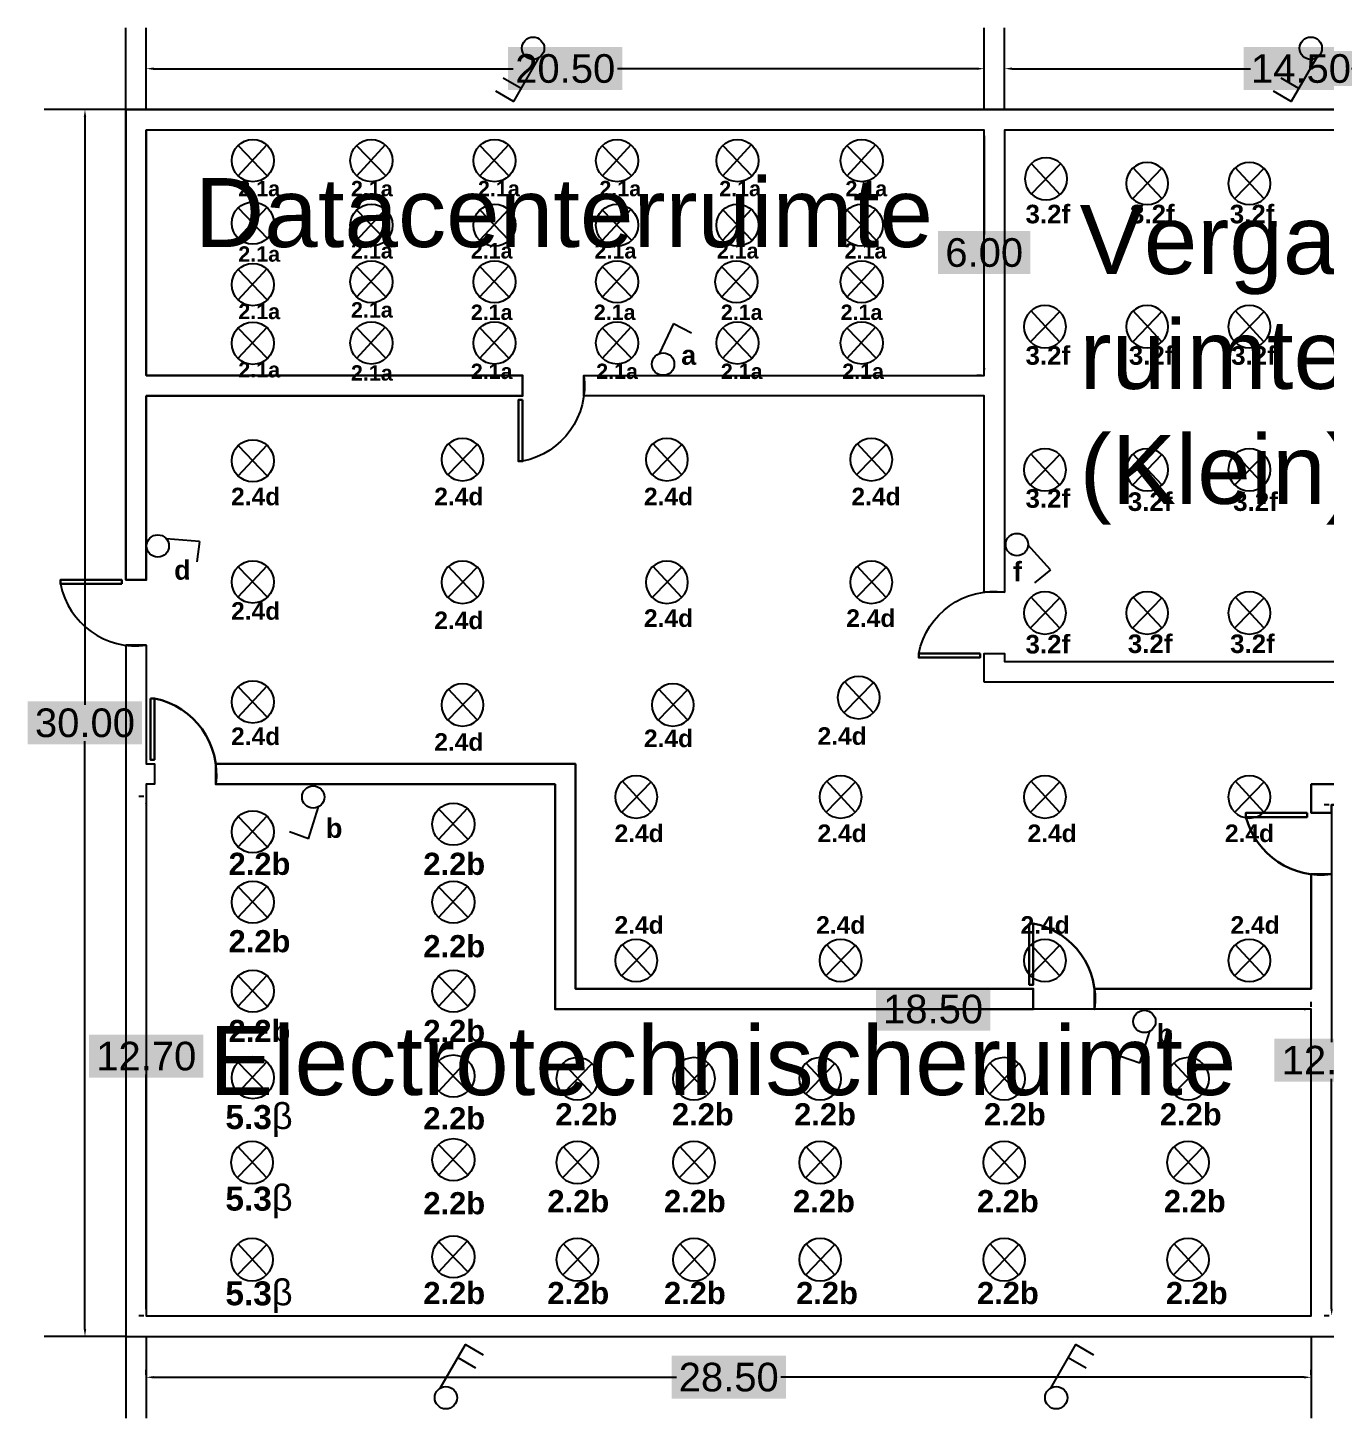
# Model space of a CAD drawing. Header units: inches. Extents: x 13 to 217, y 23 to 57.
# Drawn here: x 12.51 to 44.28, y 23.48 to 57.48 of the extents above; entities that cross this region are included whole.
import ezdxf

# ---------------------------------------------------------------- set-up
doc = ezdxf.new("R2010")
doc.units = ezdxf.units.IN
doc.header["$MEASUREMENT"] = 0
for name, color, linetype in [('Layer1', 250, 'Continuous'), ('Layer2', 3, 'Continuous'), ('Layer3', 140, 'Continuous')]:
    doc.layers.add(name, color=color, linetype=linetype)
doc.styles.get("Standard").update_dxf_attribs({"font": 'arial.ttf'})
doc.dimstyles.get("Standard").update_dxf_attribs({"dimtxt": 0.7, "dimasz": 0.18, "dimexe": 0.18, "dimexo": 0.0625, "dimgap": 0.09, "dimtad": 0, "dimtih": 1, "dimtoh": 1, "dimzin": 0, "dimdsep": 46, "dimtxsty": 'Standard', "dimcen": 0.09, "dimclrt": 250, "dimadec": 0, "dimazin": 0, "dimtfac": 1, "dimtofl": 0, "dimtmove": 0, "dimatfit": 3, "dimfxl": 1, "dimtfill": 2, "dimtfillclr": 1, "dimtolj": 1, "dimtzin": 0, "dimarcsym": 0})

# ---------------------------------------------------------------- blocks, each defined once
blk = doc.blocks.new('*D1')
at = {"layer": 'Defpoints', "color": 0, "transparency": 16777216}
for p in [(15.412, 24.479), (43.912, 24.479), (43.912, 24.479)]:
    blk.add_point(p, dxfattribs=at)
at = {"layer": 'Layer2', "color": 0, "lineweight": -2, "transparency": 16777216}
for p, q in [((15.412, 24.541), (15.412, 24.659)), ((43.912, 24.541), (43.912, 24.659)), ((15.592, 24.479), (28.386, 24.479)), ((43.732, 24.479), (30.937, 24.479))]:
    blk.add_line(p, q, dxfattribs=at)
at = {"layer": 'Layer2', "color": 0, "transparency": 16777216}
for points in [[(15.592, 24.509), (15.592, 24.449), (15.412, 24.479)], [(43.732, 24.509), (43.732, 24.449), (43.912, 24.479)]]:
    blk.add_solid(points, dxfattribs=at)
at = {"layer": 'Layer2', "color": 250, "transparency": 16777216, "insert": (29.662, 24.479), "char_height": 0.7, "attachment_point": 5, "bg_fill": 1, "box_fill_scale": 1.25, "bg_fill_color": 1, "bg_fill_transparency": 0}
blk.add_mtext('\\A1;28.50', dxfattribs=at)
blk = doc.blocks.new('*D23')
at = {"layer": 'Defpoints', "color": 0, "transparency": 16777216}
for p in [(36.412, 56.479), (36.412, 56.479), (50.912, 56.479)]:
    blk.add_point(p, dxfattribs=at)
at = {"layer": 'Layer2', "color": 0, "lineweight": -2, "transparency": 16777216}
for p, q in [((36.412, 56.541), (36.412, 56.659)), ((36.592, 56.479), (42.425, 56.479)), ((50.732, 56.479), (44.899, 56.479)), ((50.912, 56.541), (50.912, 56.659))]:
    blk.add_line(p, q, dxfattribs=at)
at = {"layer": 'Layer2', "color": 0, "transparency": 16777216}
for points in [[(36.592, 56.509), (36.592, 56.449), (36.412, 56.479)], [(50.732, 56.509), (50.732, 56.449), (50.912, 56.479)]]:
    blk.add_solid(points, dxfattribs=at)
at = {"layer": 'Layer2', "color": 250, "transparency": 16777216, "insert": (43.662, 56.479), "char_height": 0.7, "attachment_point": 5, "bg_fill": 1, "box_fill_scale": 1.25, "bg_fill_color": 1, "bg_fill_transparency": 0}
blk.add_mtext('\\A1;14.50', dxfattribs=at)
blk = doc.blocks.new('*D24')
at = {"layer": 'Defpoints', "color": 0, "transparency": 16777216}
for p in [(15.412, 56.479), (15.412, 56.479), (35.912, 56.479)]:
    blk.add_point(p, dxfattribs=at)
at = {"layer": 'Layer2', "color": 0, "lineweight": -2, "transparency": 16777216}
for p, q in [((15.412, 56.541), (15.412, 56.659)), ((15.592, 56.479), (24.386, 56.479)), ((35.732, 56.479), (26.937, 56.479)), ((35.912, 56.541), (35.912, 56.659))]:
    blk.add_line(p, q, dxfattribs=at)
at = {"layer": 'Layer2', "color": 0, "transparency": 16777216}
for points in [[(15.592, 56.509), (15.592, 56.449), (15.412, 56.479)], [(35.732, 56.509), (35.732, 56.449), (35.912, 56.479)]]:
    blk.add_solid(points, dxfattribs=at)
at = {"layer": 'Layer2', "color": 250, "transparency": 16777216, "insert": (25.662, 56.479), "char_height": 0.7, "attachment_point": 5, "bg_fill": 1, "box_fill_scale": 1.25, "bg_fill_color": 1, "bg_fill_transparency": 0}
blk.add_mtext('\\A1;20.50', dxfattribs=at)
blk = doc.blocks.new('*D25')
at = {"layer": 'Defpoints', "color": 0, "transparency": 16777216}
for p in [(13.912, 55.479), (13.912, 55.479), (13.912, 25.479)]:
    blk.add_point(p, dxfattribs=at)
at = {"layer": 'Layer2', "color": 0, "lineweight": -2, "transparency": 16777216}
for p, q in [((13.849, 55.479), (13.732, 55.479)), ((13.912, 55.299), (13.912, 40.926)), ((13.912, 25.659), (13.912, 40.031)), ((13.849, 25.479), (13.732, 25.479))]:
    blk.add_line(p, q, dxfattribs=at)
at = {"layer": 'Layer2', "color": 0, "transparency": 16777216}
for points in [[(13.882, 55.299), (13.942, 55.299), (13.912, 55.479)], [(13.882, 25.659), (13.942, 25.659), (13.912, 25.479)]]:
    blk.add_solid(points, dxfattribs=at)
at = {"layer": 'Layer2', "color": 250, "transparency": 16777216, "insert": (13.912, 40.479), "char_height": 0.7, "attachment_point": 5, "bg_fill": 1, "box_fill_scale": 1.25, "bg_fill_color": 1, "bg_fill_transparency": 0}
blk.add_mtext('\\A1;30.00', dxfattribs=at)
blk = doc.blocks.new('*D26')
at = {"layer": 'Defpoints', "color": 0, "transparency": 16777216}
for p in [(15.412, 38.679), (15.412, 38.679), (15.412, 25.979)]:
    blk.add_point(p, dxfattribs=at)
at = {"layer": 'Layer2', "color": 0, "lineweight": -2, "transparency": 16777216}
for p, q in [((15.349, 38.679), (15.232, 38.679)), ((15.412, 38.499), (15.412, 32.776)), ((15.412, 26.159), (15.412, 31.881)), ((15.349, 25.979), (15.232, 25.979))]:
    blk.add_line(p, q, dxfattribs=at)
at = {"layer": 'Layer2', "color": 0, "transparency": 16777216}
for points in [[(15.382, 38.499), (15.442, 38.499), (15.412, 38.679)], [(15.382, 26.159), (15.442, 26.159), (15.412, 25.979)]]:
    blk.add_solid(points, dxfattribs=at)
at = {"layer": 'Layer2', "color": 250, "transparency": 16777216, "insert": (15.412, 32.329), "char_height": 0.7, "attachment_point": 5, "bg_fill": 1, "box_fill_scale": 1.25, "bg_fill_color": 1, "bg_fill_transparency": 0}
blk.add_mtext('\\A1;12.70', dxfattribs=at)
blk = doc.blocks.new('*D27')
at = {"layer": 'Defpoints', "color": 0, "transparency": 16777216}
for p in [(35.912, 54.979), (35.912, 54.979), (35.912, 48.979)]:
    blk.add_point(p, dxfattribs=at)
at = {"layer": 'Layer2', "color": 0, "lineweight": -2, "transparency": 16777216}
for p, q in [((35.849, 54.979), (35.732, 54.979)), ((35.912, 54.799), (35.912, 52.426)), ((35.912, 49.159), (35.912, 51.531)), ((35.849, 48.979), (35.732, 48.979))]:
    blk.add_line(p, q, dxfattribs=at)
at = {"layer": 'Layer2', "color": 0, "transparency": 16777216}
for points in [[(35.882, 54.799), (35.942, 54.799), (35.912, 54.979)], [(35.882, 49.159), (35.942, 49.159), (35.912, 48.979)]]:
    blk.add_solid(points, dxfattribs=at)
at = {"layer": 'Layer2', "color": 250, "transparency": 16777216, "insert": (35.912, 51.979), "char_height": 0.7, "attachment_point": 5, "bg_fill": 1, "box_fill_scale": 1.25, "bg_fill_color": 1, "bg_fill_transparency": 0}
blk.add_mtext('\\A1;6.00', dxfattribs=at)
blk = doc.blocks.new('*D31')
at = {"layer": 'Defpoints', "color": 0, "transparency": 16777216}
for p in [(25.412, 33.479), (43.912, 33.479), (43.912, 33.479)]:
    blk.add_point(p, dxfattribs=at)
at = {"layer": 'Layer2', "color": 0, "lineweight": -2, "transparency": 16777216}
for p, q in [((25.412, 33.541), (25.412, 33.659)), ((25.592, 33.479), (33.425, 33.479)), ((43.732, 33.479), (35.899, 33.479)), ((43.912, 33.541), (43.912, 33.659))]:
    blk.add_line(p, q, dxfattribs=at)
at = {"layer": 'Layer2', "color": 0, "transparency": 16777216}
for points in [[(25.592, 33.509), (25.592, 33.449), (25.412, 33.479)], [(43.732, 33.509), (43.732, 33.449), (43.912, 33.479)]]:
    blk.add_solid(points, dxfattribs=at)
at = {"layer": 'Layer2', "color": 250, "transparency": 16777216, "insert": (34.662, 33.479), "char_height": 0.7, "attachment_point": 5, "bg_fill": 1, "box_fill_scale": 1.25, "bg_fill_color": 1, "bg_fill_transparency": 0}
blk.add_mtext('\\A1;18.50', dxfattribs=at)
blk = doc.blocks.new('*D32')
at = {"layer": 'Defpoints', "color": 0, "transparency": 16777216}
for p in [(44.412, 38.479), (44.412, 38.479), (44.412, 25.979)]:
    blk.add_point(p, dxfattribs=at)
at = {"layer": 'Layer2', "color": 0, "lineweight": -2, "transparency": 16777216}
for p, q in [((44.349, 38.479), (44.232, 38.479)), ((44.412, 38.299), (44.412, 32.676)), ((44.412, 26.159), (44.412, 31.781)), ((44.349, 25.979), (44.232, 25.979))]:
    blk.add_line(p, q, dxfattribs=at)
at = {"layer": 'Layer2', "color": 0, "transparency": 16777216}
for points in [[(44.382, 38.299), (44.442, 38.299), (44.412, 38.479)], [(44.382, 26.159), (44.442, 26.159), (44.412, 25.979)]]:
    blk.add_solid(points, dxfattribs=at)
at = {"layer": 'Layer2', "color": 250, "transparency": 16777216, "insert": (44.412, 32.229), "char_height": 0.7, "attachment_point": 5, "bg_fill": 1, "box_fill_scale": 1.25, "bg_fill_color": 1, "bg_fill_transparency": 0}
blk.add_mtext('\\A1;12.50', dxfattribs=at)
blk = doc.blocks.new('lamp')
at = {"layer": 'Layer2'}
for p, q in [((17.965, 64.374), (17.965, 64.374)), ((17.701, 64.269), (18.223, 63.728)), ((17.705, 63.728), (18.219, 64.283)), ((17.965, 63.62), (17.965, 63.62)), ((17.965, 63.62), (17.965, 63.62))]:
    blk.add_line(p, q, dxfattribs=at)
blk.add_circle((17.965, 63.997), 0.377, dxfattribs=at)
blk = doc.blocks.new('c')
at = {"color": 114, "true_color": 0x139b48}
blk.add_line((52.536, 22.732), (52.156, 22.005), dxfattribs=at)
at = {"layer": 'Layer3', "color": 114, "true_color": 0x139b48}
blk.add_line((52.536, 22.732), (52.969, 22.482), dxfattribs=at)
blk.add_circle((52.241, 21.748), 0.273, dxfattribs=at)

msp = doc.modelspace()

# ---------------------------------------------------------------- linework, layer by layer
for p, q in [((14.912, 55.479), (14.912, 57.479)), ((15.412, 55.479), (15.412, 57.479)), ((35.912, 55.479), (35.912, 57.479)), ((36.412, 55.479), (36.412, 57.479)), ((14.912, 55.479), (12.912, 55.479)), ((14.912, 25.479), (12.912, 25.479)), ((14.912, 25.479), (14.912, 23.479)), ((15.412, 25.479), (15.412, 23.479)), ((43.912, 25.479), (43.912, 23.479))]:
    msp.add_line(p, q)
at = {"lineweight": 30}
for points in [[(15.412, 54.979), (15.412, 48.979), (24.617, 48.979), (24.617, 48.479), (15.412, 48.479), (15.412, 43.979), (14.912, 43.979), (14.912, 55.479), (214.912, 55.479), (214.912, 44.479), (214.412, 44.479), (214.412, 49.479), (208.862, 49.479), (208.862, 49.979, -0.395447), (207.362, 47.879), (207.362, 49.379), (207.262, 49.379), (207.262, 47.879), (207.362, 47.879)], [(15.612, 41.079, -0.395447), (17.112, 38.979), (25.412, 38.979), (25.412, 33.479), (25.912, 33.479), (28.912, 33.479), (34.712, 33.479), (37.112, 33.479), (37.112, 33.979), (34.712, 33.979), (28.912, 33.979), (25.912, 33.979), (25.912, 39.479), (17.112, 39.479), (17.112, 38.979)], [(37.112, 35.579, -0.395447), (38.612, 33.479), (38.612, 33.979), (43.912, 33.979), (43.912, 36.779), (44.412, 36.779, -0.375735), (42.312, 38.179)]]:
    msp.add_lwpolyline(points, format="xyb", dxfattribs=at)
for points in [[(26.117, 48.979), (35.912, 48.979), (35.912, 54.979), (31.412, 54.979), (22.412, 54.979), (15.412, 54.979), (15.412, 48.979)], [(50.912, 43.679), (50.912, 54.979), (36.412, 54.979), (36.412, 46.479), (36.412, 43.679)], [(15.412, 42.379), (15.412, 39.479), (15.612, 39.479), (15.612, 38.979), (15.412, 38.979), (15.412, 38.679), (15.412, 37.179), (15.412, 36.479), (15.412, 35.979), (15.412, 25.979), (22.412, 25.979), (22.912, 25.979), (25.412, 25.979), (29.412, 25.979), (43.912, 25.979), (43.912, 33.479), (38.612, 33.479)]]:
    msp.add_lwpolyline(points)
for points in [[(34.312, 42.179, -0.395447), (36.412, 43.679), (35.912, 43.679), (35.912, 48.479), (26.117, 48.479), (26.117, 48.979, -0.395447), (24.617, 46.879)], [(13.312, 43.879, 0.395447), (15.412, 42.379), (14.912, 42.379), (14.912, 38.679), (14.912, 37.179), (14.912, 25.479), (172.709, 25.479), (202.709, 25.479), (214.912, 25.479), (214.912, 42.979), (214.412, 42.979, 0.395447), (216.512, 44.479)]]:
    msp.add_lwpolyline(points, format="xyb")
for points in [[(24.617, 48.379), (24.617, 46.879), (24.517, 46.879), (24.517, 48.379), (24.617, 48.379)], [(14.812, 43.879), (13.312, 43.879), (13.312, 43.979), (14.812, 43.979), (14.812, 43.879)], [(35.812, 42.179), (34.312, 42.179), (34.312, 42.079), (35.812, 42.079), (35.812, 42.179)], [(15.512, 41.079), (15.512, 39.579), (15.612, 39.579), (15.612, 41.079), (15.512, 41.079)], [(69.412, 38.479), (61.412, 38.479), (61.412, 33.479), (60.912, 33.479), (60.912, 38.479), (44.412, 38.479), (44.412, 38.279), (43.912, 38.279), (43.912, 38.979), (44.412, 38.979), (60.912, 38.979), (61.412, 38.979), (69.412, 38.979)], [(43.812, 38.279), (42.312, 38.279), (42.312, 38.179), (43.812, 38.179), (43.812, 38.279)], [(37.012, 35.579), (37.012, 34.079), (37.112, 34.079), (37.112, 35.579), (37.012, 35.579)]]:
    msp.add_lwpolyline(points, dxfattribs=at)
msp.add_lwpolyline([(35.912, 41.479), (35.912, 42.179), (36.412, 42.179), (36.412, 41.979), (50.912, 41.979), (50.912, 42.179), (51.412, 42.179), (51.412, 41.479)], close=True)
at = {"layer": 'Layer3'}
for p, q in [((24.58, 55.995), (24.147, 56.245)), ((43.607, 55.995), (43.174, 56.245)), ((23.037, 24.962), (23.47, 24.712)), ((37.97, 24.962), (38.403, 24.712))]:
    msp.add_line(p, q, dxfattribs=at)
for points in [[(25.011, 56.743), (24.398, 55.68), (23.965, 55.93)], [(44.039, 56.743), (43.425, 55.68), (42.992, 55.93)], [(22.605, 24.215), (23.219, 25.278), (23.652, 25.028)], [(37.538, 24.215), (38.152, 25.278), (38.585, 25.028)]]:
    msp.add_lwpolyline(points, dxfattribs=at)
for centre in [(24.875, 56.979), (43.902, 56.979), (22.742, 23.979), (37.674, 23.979)]:
    msp.add_circle(centre, 0.273, dxfattribs=at)

# ---------------------------------------------------------------- block references
for p, xscale, yscale, zscale, rotation in [((12.833, 141.391), -1.368883222726334, 1.368883222726334, 1.368883222726334, 180), ((66.991, -33.934), -1.368883222726334, 1.368883222726334, 1.368883222726334, 359.9999999999984), ((61.991, -37.434), -1.368883222726361, 1.368883222726361, 1.368883222726361, 359.9999999999981), ((64.491, -37.434), -1.368883222726361, 1.368883222726361, 1.368883222726361, 359.9999999999975), ((66.991, -37.434), -1.368883222726361, 1.368883222726361, 1.368883222726361, 359.9999999999975), ((47.741, -40.684), -1.368883222726361, 1.368883222726361, 1.368883222726361, 359.9999999999975), ((52.741, -40.684), -1.368883222726361, 1.368883222726361, 1.368883222726361, 359.9999999999973), ((57.741, -40.684), -1.368883222726361, 1.368883222726361, 1.368883222726361, 359.9999999999975), ((61.991, -40.934), -1.368883222726361, 1.368883222726361, 1.368883222726361, 359.9999999999975), ((64.491, -40.934), -1.368883222726361, 1.368883222726361, 1.368883222726361, 359.9999999999975), ((66.991, -40.934), -1.368883222726361, 1.368883222726361, 1.368883222726361, 359.9999999999975), ((47.741, -43.684), -1.368883222726361, 1.368883222726361, 1.368883222726361, 359.9999999999973), ((52.741, -43.684), -1.368883222726361, 1.368883222726361, 1.368883222726361, 359.9999999999973), ((57.741, -43.684), -1.368883222726361, 1.368883222726361, 1.368883222726361, 359.999999999997), ((61.991, -44.434), -1.368883222726361, 1.368883222726361, 1.368883222726361, 359.999999999997), ((64.491, -44.434), -1.368883222726361, 1.368883222726361, 1.368883222726361, 359.999999999997), ((66.991, -44.434), -1.368883222726361, 1.368883222726361, 1.368883222726361, 359.999999999997), ((57.434, -46.504), -1.368883222726361, 1.368883222726361, 1.368883222726361, 359.9999999999975), ((47.741, -46.684), -1.368883222726361, 1.368883222726361, 1.368883222726361, 359.9999999999973), ((52.886, -46.684), -1.368883222726361, 1.368883222726361, 1.368883222726361, 359.9999999999975), ((51.991, -48.934), -1.368883222726361, 1.368883222726361, 1.368883222726361, 359.9999999999975), ((56.991, -48.934), -1.368883222726361, 1.368883222726361, 1.368883222726361, 359.9999999999975), ((61.991, -48.934), -1.368883222726361, 1.368883222726361, 1.368883222726361, 359.9999999999975), ((66.991, -48.934), -1.368883222726361, 1.368883222726361, 1.368883222726361, 359.9999999999975), ((51.991, -52.934), -1.368883222726361, 1.368883222726361, 1.368883222726361, 359.9999999999973), ((56.991, -52.934), -1.368883222726361, 1.368883222726361, 1.368883222726361, 359.9999999999975), ((61.991, -52.934), -1.368883222726361, 1.368883222726361, 1.368883222726361, 359.9999999999975), ((66.991, -52.934), -1.368883222726361, 1.368883222726361, 1.368883222726361, 359.9999999999975), ((50.551, -55.824), -1.368883222726361, 1.368883222726361, 1.368883222726361, 359.9999999999976), ((53.403, -55.824), -1.368883222726361, 1.368883222726361, 1.368883222726361, 359.9999999999976), ((56.491, -55.824), -1.368883222726361, 1.368883222726361, 1.368883222726361, 359.9999999999976), ((60.991, -55.824), -1.368883222726361, 1.368883222726361, 1.368883222726361, 359.9999999999976), ((65.491, -55.824), -1.368883222726361, 1.368883222726361, 1.368883222726361, 359.9999999999976), ((42.592, -57.874), -1.368883222726361, 1.368883222726361, 1.368883222726361, 359.9999999999977), ((50.551, -57.874), -1.368883222726361, 1.368883222726361, 1.368883222726361, 359.9999999999978), ((53.403, -57.874), -1.368883222726361, 1.368883222726361, 1.368883222726361, 359.9999999999978), ((56.491, -57.874), -1.368883222726361, 1.368883222726361, 1.368883222726361, 359.9999999999976), ((60.991, -57.874), -1.368883222726361, 1.368883222726361, 1.368883222726361, 359.9999999999976), ((65.491, -57.874), -1.368883222726361, 1.368883222726361, 1.368883222726361, 359.9999999999976), ((42.592, -60.249), -1.368883222726361, 1.368883222726361, 1.368883222726361, 359.9999999999977), ((50.551, -60.249), -1.368883222726361, 1.368883222726361, 1.368883222726361, 359.9999999999978), ((53.403, -60.249), -1.368883222726361, 1.368883222726361, 1.368883222726361, 359.9999999999978), ((56.491, -60.249), -1.368883222726361, 1.368883222726361, 1.368883222726361, 359.9999999999976), ((60.991, -60.249), -1.368883222726361, 1.368883222726361, 1.368883222726361, 359.9999999999976), ((65.491, -60.249), -1.368883222726361, 1.368883222726361, 1.368883222726361, 359.9999999999976)]:
    msp.add_blockref('lamp', p, dxfattribs=dict(xscale=xscale, yscale=yscale, zscale=zscale, rotation=rotation))
at = {"xscale": -1.368883222726334, "yscale": 1.368883222726334, "zscale": 1.368883222726334}
msp.add_blockref('lamp', (64.491, -33.934), dxfattribs=at)
for p, rotation in [((-23.159, 25.191), 2.564587258707217), ((-24.523, 84.616), 292.6911854902498), ((34.707, 101.394), 249.4287422587045), ((66.94, 69.51), 190.4244637431981), ((87.275, 64.022), 190.4244637431981)]:
    msp.add_blockref('c', p, dxfattribs=dict(rotation=rotation))
at = {"layer": 'Layer2', "xscale": 1.368883222726339, "yscale": 1.368883222726339, "zscale": 1.368883222726339}
for p in [(-6.574, -33.374), (-3.674, -33.374), (-0.661, -33.374), (2.337, -33.374), (5.283, -33.374), (8.323, -33.374), (-6.574, -34.902), (-3.674, -34.953), (-0.661, -34.953), (2.337, -34.953), (5.283, -34.953), (8.323, -34.953), (-6.574, -36.406), (-3.674, -36.337), (-0.661, -36.337), (2.337, -36.337), (5.256, -36.337), (8.323, -36.337), (-6.574, -37.839), (-3.674, -37.832), (-0.661, -37.832), (2.337, -37.832), (5.283, -37.832), (8.323, -37.832), (-6.574, -40.714), (-6.574, -43.676), (-6.574, -46.611), (-1.667, -49.601), (-6.574, -49.787), (-6.574, -51.508), (-1.667, -51.508), (-6.574, -53.684), (-1.667, -53.684), (-6.574, -55.797), (-1.667, -55.759), (-1.667, -57.806), (-1.667, -60.18)]:
    msp.add_blockref('lamp', p, dxfattribs=at)

# ---------------------------------------------------------------- texts
at = {"attachment_point": 1}
for s, width, gutter_width, heights, insert, char_height in [('{\\fArial|b1|i0|c0|p34;\\C114;\\c4758291;2.1a}', 2.305, 1.879, [0.767], (17.664, 53.735), 0.37576), ('{\\fArial|b1|i0|c0|p34;\\C114;\\c4758291;2.1a}', 2.305, 1.879, [0.767], (20.42, 53.735), 0.37576), ('{\\fArial|b1|i0|c0|p34;\\C114;\\c4758291;2.1a}', 2.305, 1.879, [0.767], (23.527, 53.735), 0.37576), ('{\\fArial|b1|i0|c0|p34;\\C114;\\c4758291;2.1a}', 2.305, 1.879, [0.767], (26.497, 53.735), 0.37576), ('{\\fArial|b1|i0|c0|p34;\\C114;\\c4758291;2.1a}', 2.305, 1.879, [0.767], (29.429, 53.735), 0.37576), ('{\\fArial|b1|i0|c0|p34;\\C114;\\c4758291;2.1a}', 2.305, 1.879, [0.767], (32.517, 53.735), 0.37576), ('{\\fArial|b1|i0|c0|p34;\\C85;\\c4766296;3.2f}', 3.49942, 2.269, [0], (36.922, 53.152), 0.45387), ('{\\fArial|b1|i0|c0|p34;\\C85;\\c4766296;3.2f}', 3.49942, 2.269, [0], (39.479, 53.152), 0.45387), ('{\\fArial|b1|i0|c0|p34;\\C85;\\c4766296;3.2f}', 3.49942, 2.269, [0], (41.919, 53.152), 0.45387), ('{\\fArial|b1|i0|c0|p34;\\C114;\\c4758291;2.1a}', 2.305, 1.879, [0.767], (17.664, 52.135), 0.37576), ('{\\fArial|b1|i0|c0|p34;\\C114;\\c4758291;2.1a}', 2.305, 1.879, [0.767], (20.42, 52.213), 0.37576), ('{\\fArial|b1|i0|c0|p34;\\C114;\\c4758291;2.1a}', 2.305, 1.879, [0.767], (23.351, 52.213), 0.37576), ('{\\fArial|b1|i0|c0|p34;\\C114;\\c4758291;2.1a}', 2.305, 1.879, [0.767], (26.38, 52.213), 0.37576), ('{\\fArial|b1|i0|c0|p34;\\C114;\\c4758291;2.1a}', 2.305, 1.879, [0.767], (29.37, 52.213), 0.37576), ('{\\fArial|b1|i0|c0|p34;\\C114;\\c4758291;2.1a}', 2.305, 1.879, [0.767], (32.497, 52.213), 0.37576), ('{\\fArial|b1|i0|c0|p34;\\C114;\\c4758291;2.1a}', 2.305, 1.879, [0.767], (17.664, 50.73), 0.37576), ('{\\fArial|b1|i0|c0|p34;\\C114;\\c4758291;2.1a}', 2.305, 1.879, [0.767], (20.42, 50.769), 0.37576), ('{\\fArial|b1|i0|c0|p34;\\C114;\\c4758291;2.1a}', 2.305, 1.879, [0.767], (23.351, 50.71), 0.37576), ('{\\fArial|b1|i0|c0|p34;\\C114;\\c4758291;2.1a}', 2.305, 1.879, [0.767], (26.361, 50.71), 0.37576), ('{\\fArial|b1|i0|c0|p34;\\C114;\\c4758291;2.1a}', 2.305, 1.879, [0.767], (29.468, 50.71), 0.37576), ('{\\fArial|b1|i0|c0|p34;\\C114;\\c4758291;2.1a}', 2.305, 1.879, [0.767], (32.399, 50.71), 0.37576), ('{\\fArial|b1|i0|c0|p34;\\C85;\\c4766296;3.2f}', 3.49942, 2.269, [0], (36.922, 49.693), 0.45387), ('{\\fArial|b1|i0|c0|p34;\\C85;\\c4766296;3.2f}', 3.49942, 2.269, [0], (39.45, 49.693), 0.45387), ('{\\fArial|b1|i0|c0|p34;\\C85;\\c4766296;3.2f}', 3.49942, 2.269, [0], (41.953, 49.693), 0.45387), ('{\\fArial|b1|i0|c0|p34;\\C114;\\c4758291;2.1a}', 2.305, 1.879, [0.767], (17.664, 49.305), 0.37576), ('{\\fArial|b1|i0|c0|p34;\\C114;\\c4758291;a}', 4.84335, 2.373, [0], (28.498, 49.714), 0.47458), ('{\\fArial|b1|i0|c0|p34;\\C114;\\c4758291;2.1a}', 2.305, 1.879, [0.767], (20.42, 49.227), 0.37576), ('{\\fArial|b1|i0|c0|p34;\\C114;\\c4758291;2.1a}', 2.305, 1.879, [0.767], (23.351, 49.266), 0.37576), ('{\\fArial|b1|i0|c0|p34;\\C114;\\c4758291;2.1a}', 2.305, 1.879, [0.767], (26.419, 49.266), 0.37576), ('{\\fArial|b1|i0|c0|p34;\\C114;\\c4758291;2.1a}', 2.305, 1.879, [0.767], (29.468, 49.266), 0.37576), ('{\\fArial|b1|i0|c0|p34;\\C114;\\c4758291;2.1a}', 2.305, 1.879, [0.767], (32.438, 49.266), 0.37576), ('{\\fArial|b1|i0|c0|p34;\\C85;\\c4766296;2.4d}', 3.40455, 2.149, [0], (17.487, 46.232), 0.42978), ('{\\fArial|b1|i0|c0|p34;\\C85;\\c4766296;2.4d}', 3.40455, 2.149, [0], (22.458, 46.232), 0.42978), ('{\\fArial|b1|i0|c0|p34;\\C85;\\c4766296;2.4d}', 3.40455, 2.149, [0], (27.588, 46.232), 0.42978), ('{\\fArial|b1|i0|c0|p34;\\C85;\\c4766296;2.4d}', 3.40455, 2.149, [0], (32.664, 46.232), 0.42978), ('{\\fArial|b1|i0|c0|p34;\\C85;\\c4766296;3.2f}', 3.49942, 2.269, [0], (36.922, 46.196), 0.45387), ('{\\fArial|b1|i0|c0|p34;\\C85;\\c4766296;3.2f}', 3.49942, 2.269, [0], (39.425, 46.119), 0.45387), ('{\\fArial|b1|i0|c0|p34;\\C85;\\c4766296;3.2f}', 3.49942, 2.269, [0], (42.003, 46.119), 0.45387), ('{\\fArial|b1|i0|c0|p34;\\C114;\\c4758291;d}', 4.84335, 2.373, [0], (16.094, 44.458), 0.47458), ('{\\fArial|b1|i0|c0|p34;\\C114;\\c4758291;f}', 4.84335, 2.373, [0], (36.617, 44.42), 0.47458), ('{\\fArial|b1|i0|c0|p34;\\C85;\\c4766296;2.4d}', 3.40455, 2.149, [0], (17.487, 43.433), 0.42978), ('{\\fArial|b1|i0|c0|p34;\\C85;\\c4766296;2.4d}', 3.40455, 2.149, [0], (22.458, 43.204), 0.42978), ('{\\fArial|b1|i0|c0|p34;\\C85;\\c4766296;2.4d}', 3.40455, 2.149, [0], (27.588, 43.258), 0.42978), ('{\\fArial|b1|i0|c0|p34;\\C85;\\c4766296;2.4d}', 3.40455, 2.149, [0], (32.538, 43.258), 0.42978), ('{\\fArial|b1|i0|c0|p34;\\C85;\\c4766296;3.2f}', 3.49942, 2.269, [0], (36.922, 42.633), 0.45387), ('{\\fArial|b1|i0|c0|p34;\\C85;\\c4766296;3.2f}', 3.49942, 2.269, [0], (39.425, 42.644), 0.45387), ('{\\fArial|b1|i0|c0|p34;\\C85;\\c4766296;3.2f}', 3.49942, 2.269, [0], (41.928, 42.644), 0.45387), ('{\\fArial|b1|i0|c0|p34;\\C85;\\c4766296;2.4d}', 3.40455, 2.149, [0], (17.487, 40.369), 0.42978), ('{\\fArial|b1|i0|c0|p34;\\C85;\\c4766296;2.4d}', 3.40455, 2.149, [0], (22.458, 40.23), 0.42978), ('{\\fArial|b1|i0|c0|p34;\\C85;\\c4766296;2.4d}', 3.40455, 2.149, [0], (27.588, 40.318), 0.42978), ('{\\fArial|b1|i0|c0|p34;\\C85;\\c4766296;2.4d}', 3.40455, 2.149, [0], (31.835, 40.375), 0.42978), ('{\\fArial|b1|i0|c0|p34;\\C114;\\c4758291;b}', 4.84335, 2.373, [0], (19.806, 38.144), 0.47458), ('{\\fArial|b1|i0|c0|p34;\\C85;\\c4766296;2.4d}', 3.40455, 2.149, [0], (26.868, 37.997), 0.42978), ('{\\fArial|b1|i0|c0|p34;\\C85;\\c4766296;2.4d}', 3.40455, 2.149, [0], (31.835, 37.997), 0.42978), ('{\\fArial|b1|i0|c0|p34;\\C85;\\c4766296;2.4d}', 3.40455, 2.149, [0], (36.972, 37.997), 0.42978), ('{\\fArial|b1|i0|c0|p34;\\C85;\\c4766296;2.4d}', 3.40455, 2.149, [0], (41.802, 37.997), 0.42978), ('{\\fArial|b1|i0|c0|p34;\\C85;\\c4766296;2.2b}', 5.294, 2.706, [0], (17.425, 37.306), 0.54123), ('{\\fArial|b1|i0|c0|p34;\\C85;\\c4766296;2.2b}', 5.294, 2.706, [0], (22.19, 37.306), 0.54123), ('{\\fArial|b1|i0|c0|p34;\\C85;\\c4766296;2.4d}', 3.40455, 2.149, [0], (26.868, 35.755), 0.42978), ('{\\fArial|b1|i0|c0|p34;\\C85;\\c4766296;2.4d}', 3.40455, 2.149, [0], (31.801, 35.755), 0.42978), ('{\\fArial|b1|i0|c0|p34;\\C85;\\c4766296;2.4d}', 3.40455, 2.149, [0], (36.802, 35.755), 0.42978), ('{\\fArial|b1|i0|c0|p34;\\C85;\\c4766296;2.4d}', 3.40455, 2.149, [0], (41.938, 35.755), 0.42978), ('{\\fArial|b1|i0|c0|p34;\\C85;\\c4766296;2.2b}', 5.294, 2.706, [0], (17.425, 35.414), 0.54123), ('{\\fArial|b1|i0|c0|p34;\\C85;\\c4766296;2.2b}', 5.294, 2.706, [0], (22.19, 35.292), 0.54123), ('{\\fArial|b1|i0|c0|p34;\\C85;\\c4766296;2.2b}', 5.294, 2.706, [0], (17.425, 33.218), 0.54123), ('{\\fArial|b1|i0|c0|p34;\\C85;\\c4766296;2.2b}', 5.294, 2.706, [0], (22.19, 33.218), 0.54123), ('{\\fArial|b1|i0|c0|p34;\\C114;\\c4758291;b}', 4.84335, 2.373, [0], (40.132, 33.115), 0.47458), ('{\\fArial|b1|i0|c0|p34;\\C85;\\c4766296;5.3\\fArial|b0|i0|c0|p34;\\H1.08333x;β}', 6.1412, 2.926, [0], (17.347, 31.184), 0.58514), ('{\\fArial|b1|i0|c0|p34;\\C85;\\c4766296;2.2b}', 5.294, 2.706, [0], (22.19, 31.082), 0.54123), ('{\\fArial|b1|i0|c0|p34;\\C85;\\c4766296;2.2b}', 5.294, 2.706, [0], (25.421, 31.181), 0.54123), ('{\\fArial|b1|i0|c0|p34;\\C85;\\c4766296;2.2b}', 5.294, 2.706, [0], (28.272, 31.181), 0.54123), ('{\\fArial|b1|i0|c0|p34;\\C85;\\c4766296;2.2b}', 5.294, 2.706, [0], (31.261, 31.181), 0.54123), ('{\\fArial|b1|i0|c0|p34;\\C85;\\c4766296;2.2b}', 5.294, 2.706, [0], (35.906, 31.181), 0.54123), ('{\\fArial|b1|i0|c0|p34;\\C85;\\c4766296;2.2b}', 5.294, 2.706, [0], (40.209, 31.181), 0.54123), ('{\\fArial|b1|i0|c0|p34;\\C85;\\c4766296;5.3\\fArial|b0|i0|c0|p34;\\H1.08333x;β}', 6.1412, 2.926, [0], (17.347, 29.189), 0.58514), ('{\\fArial|b1|i0|c0|p34;\\C85;\\c4766296;2.2b}', 5.294, 2.706, [0], (22.19, 29.007), 0.54123), ('{\\fArial|b1|i0|c0|p34;\\C85;\\c4766296;2.2b}', 5.294, 2.706, [0], (25.225, 29.057), 0.54123), ('{\\fArial|b1|i0|c0|p34;\\C85;\\c4766296;2.2b}', 5.294, 2.706, [0], (28.077, 29.057), 0.54123), ('{\\fArial|b1|i0|c0|p34;\\C85;\\c4766296;2.2b}', 5.294, 2.706, [0], (31.236, 29.057), 0.54123), ('{\\fArial|b1|i0|c0|p34;\\C85;\\c4766296;2.2b}', 5.294, 2.706, [0], (35.735, 29.057), 0.54123), ('{\\fArial|b1|i0|c0|p34;\\C85;\\c4766296;2.2b}', 5.294, 2.706, [0], (40.307, 29.057), 0.54123), ('{\\fArial|b1|i0|c0|p34;\\C85;\\c4766296;5.3\\fArial|b0|i0|c0|p34;\\H1.08333x;β}', 6.1412, 2.926, [0], (17.347, 26.873), 0.58514), ('{\\fArial|b1|i0|c0|p34;\\C85;\\c4766296;2.2b}', 5.294, 2.706, [0], (22.19, 26.81), 0.54123), ('{\\fArial|b1|i0|c0|p34;\\C85;\\c4766296;2.2b}', 5.294, 2.706, [0], (25.225, 26.81), 0.54123), ('{\\fArial|b1|i0|c0|p34;\\C85;\\c4766296;2.2b}', 5.294, 2.706, [0], (28.077, 26.81), 0.54123), ('{\\fArial|b1|i0|c0|p34;\\C85;\\c4766296;2.2b}', 5.294, 2.706, [0], (31.31, 26.81), 0.54123), ('{\\fArial|b1|i0|c0|p34;\\C85;\\c4766296;2.2b}', 5.294, 2.706, [0], (35.735, 26.81), 0.54123), ('{\\fArial|b1|i0|c0|p34;\\C85;\\c4766296;2.2b}', 5.294, 2.706, [0], (40.356, 26.81), 0.54123)]:
    msp.add_mtext_dynamic_manual_height_columns(s, width=width, gutter_width=gutter_width, heights=heights, dxfattribs=dict(at, insert=insert, char_height=char_height))
at = {"layer": 'Layer1', "lineweight": 30, "attachment_point": 1}
for s, insert, char_height in [('Datacenterruimte', (16.596, 53.804), 1.68601), ('Vergader\\Pruimte\\P(Klein)', (38.246, 53.145), 1.686), ('Electrotechnischeruimte', (16.947, 33.067), 1.68601)]:
    msp.add_mtext(s, dxfattribs=dict(at, insert=insert, char_height=char_height))

# ---------------------------------------------------------------- dimensions: what is measured, and where the dimension line sits
at = {"layer": 'Layer2'}
for base, p1, p2, picture, middle in [((15.412, 56.479), (35.912, 56.479), (15.412, 56.479), '*D24', (25.662, 56.479)), ((36.412, 56.479), (50.912, 56.479), (36.412, 56.479), '*D23', (43.662, 56.479)), ((43.912, 33.479), (25.412, 33.479), (43.912, 33.479), '*D31', (34.662, 33.479)), ((43.912, 24.479), (15.412, 24.479), (43.912, 24.479), '*D1', (29.662, 24.479))]:
    dim = msp.add_linear_dim(base=base, p1=p1, p2=p2, dimstyle='Standard', dxfattribs=at)
    dim.commit()
    dim.dimension.update_dxf_attribs({"geometry": picture, "text_midpoint": middle})
for base, p1, p2, picture, middle in [((13.912, 55.479), (13.912, 25.479), (13.912, 55.479), '*D25', (13.912, 40.479)), ((35.912, 54.979), (35.912, 48.979), (35.912, 54.979), '*D27', (35.912, 51.979)), ((15.412, 38.679), (15.412, 25.979), (15.412, 38.679), '*D26', (15.412, 32.329)), ((44.412, 38.479), (44.412, 25.979), (44.412, 38.479), '*D32', (44.412, 32.229))]:
    dim = msp.add_linear_dim(base=base, p1=p1, p2=p2, angle=90, dimstyle='Standard', dxfattribs=at)
    dim.commit()
    dim.dimension.update_dxf_attribs({"geometry": picture, "text_midpoint": middle})

doc.saveas('drawing.dxf')
